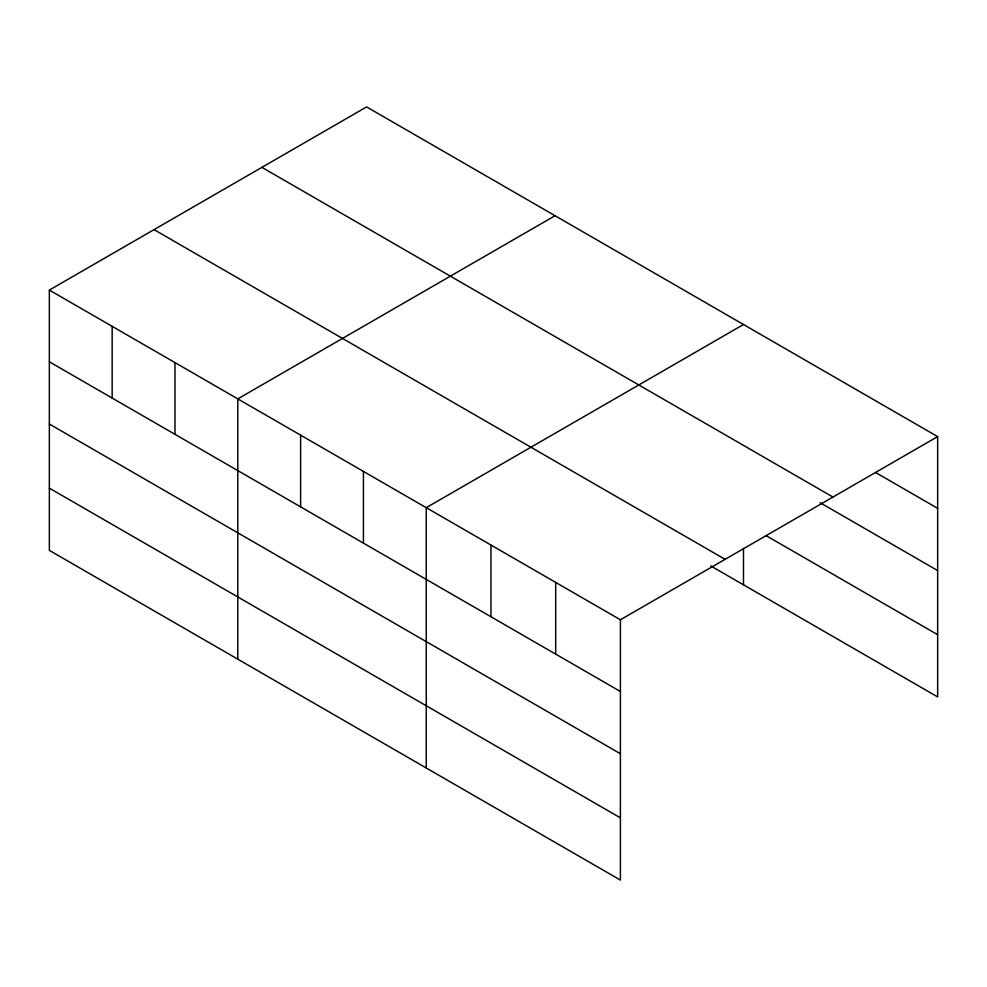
<?xml version="1.0" encoding="UTF-8"?>
<svg xmlns="http://www.w3.org/2000/svg" width="987" height="987" viewBox="0 0 987 987"><rect width="100%" height="100%" fill="white"/><g stroke="black" fill="none" stroke-linecap="round" stroke-linejoin="round"><path stroke-width="1.48" d="M49.35 290.079L620.404 619.774L620.404 880.083L49.35 550.388L49.35 290.079L366.596 106.917L937.65 436.612L937.65 696.921L710.776 565.933M555.052 215.721L237.793 398.884L237.793 659.193M743.495 324.513L426.248 507.676L426.248 767.985M620.404 619.774L937.65 436.612M875.568 472.489L937.65 508.33M261.913 167.358L832.954 497.053M820.098 502.691L937.65 570.56M765.949 535.546L937.65 634.678M154.046 229.638L725.087 559.333M49.35 361.797L620.404 691.492M49.35 424.028L620.404 753.723M49.35 488.158L620.404 817.841M743.495 548.39L743.495 584.822M555.681 582.404L555.681 654.122M490.958 545.046L490.958 616.764M363.426 471.416L363.426 543.121M300.616 435.144L300.616 506.862M174.983 362.611L174.983 434.329M112.16 326.352L112.16 398.057"/></g></svg>
